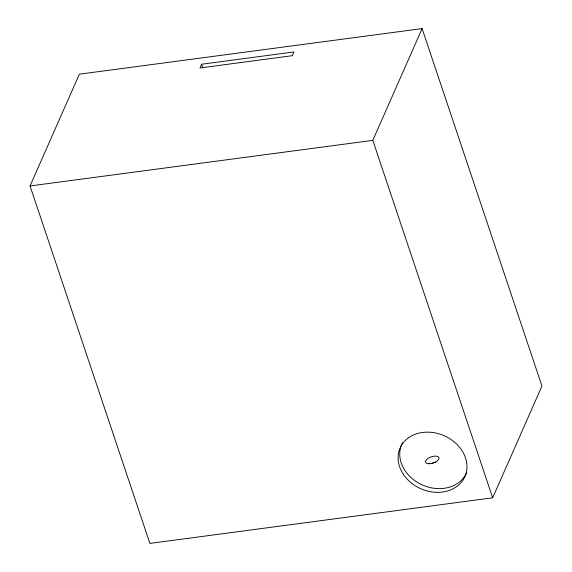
<?xml version="1.0" encoding="UTF-8"?>
<svg xmlns="http://www.w3.org/2000/svg" width="572" height="572" viewBox="0 0 572 572"><rect width="100%" height="100%" fill="white"/><g stroke="black" fill="none" stroke-linecap="round" stroke-linejoin="round"><path stroke-width="0.86" d="M30.051 185.95L79.344 74.188L422.107 28.6L541.949 386.05L492.656 497.812L149.893 543.4L30.051 185.95L372.815 140.362L422.107 28.6M201.623 64.236L199.978 67.961L292.263 55.691L293.908 51.966L201.623 64.236L202.874 67.961M372.815 140.362L492.656 497.812M466.58 472.787A35.407 28.965 23.8 0 1 421.571 484.606A35.407 28.965 23.8 0 1 402.516 442.728M431.288 463.592A7.079 3.268 -18.5 0 1 435.914 462.155M403.289 474.188A35.407 28.965 23.8 0 0 462.905 480.208A35.407 28.965 23.8 0 0 431.417 432.339A35.407 28.965 23.8 0 0 403.289 474.188M428.979 463.749A7.079 3.268 -18.5 0 0 439.06 458.115A7.079 3.268 -18.5 0 0 428.771 457.907A7.079 3.268 -18.5 0 0 428.979 463.749"/></g></svg>
